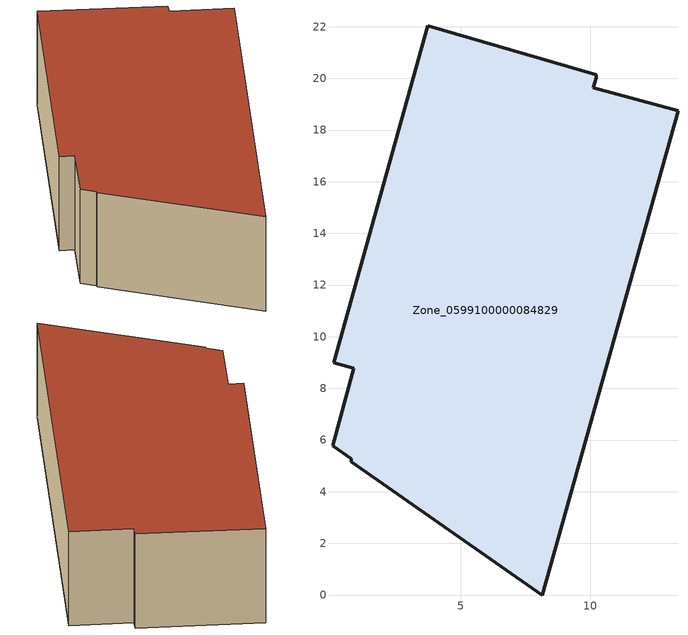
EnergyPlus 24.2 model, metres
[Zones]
Zone_0599100000084829
 floor ground (C_G): 0.75,5.28 0.03,5.79 0.85,8.78 0.08,8.99 3.72,22.03 10.23,20.14 10.23,20.03 10.13,19.64 13.4,18.74 8.15,0 0.76,5.16 z0
 wall outside (C_F): 8.15,0 13.4,18.74 10.13,19.64 10.23,20.03 10.23,20.14 3.72,22.03 0.08,8.99 0.85,8.78 0.03,5.79 0.75,5.28 0.76,5.16 8.15,0 z0:5.88
 roof outside (C_R): 0.03,5.79 0.75,5.28 0.76,5.16 8.15,0 13.4,18.74 10.13,19.64 10.23,20.03 10.23,20.14 3.72,22.03 0.08,8.99 0.85,8.78 z5.88
[BUILDING]
Pand.0599100000084829: North Axis=0; Terrain=City; Loads Convergence Tolerance Value=0.04; Temperature Convergence Tolerance Value=0.4; Solar Distribution=FullExterior; Maximum Number of Warmup Days=25; Minimum Number of Warmup Days=1
[Site:Location]
Rotterdam.The.Hague.AP_ZH_NLD Design_Conditions: Latitude=51.96; Longitude=4.45; Time Zone=1; Elevation=-4.5
[SITE:GROUNDTEMPERATURE:BUILDINGSURFACE]
18, 18, 18, 18, 18, 18, 18, 18, 18, 18, 18, 18
[MATERIAL] Thermal Absorptance=0.9; Solar Absorptance=0.7; Visible Absorptance=0.7
Name | Roughness | Thickness | Conductivity | Density | Specific Heat
G.D.1992-2005 | MediumSmooth | 0.15 | 0.06 | 540 | 1210
F.D.1992-2005 | Rough | 0.3 | 0.12 | 1920 | 840
R.D.1992-2005 | MediumRough | 0.2 | 0.08 | 1500 | 1000
[CONSTRUCTION]
C_G: G.D.1992-2005
C_F: F.D.1992-2005
C_R: R.D.1992-2005
[ZONE]
Zone_0599100000084829: Type=1; Multiplier=1; Ceiling Height=Autocalculate; Volume=Autocalculate; Floor Area=autocalculate; Part of Total Floor Area=Yes
[ZONEINFILTRATION:DESIGNFLOWRATE]
Infil_Zone_0599100000084829: Zone or ZoneList or Space or SpaceList=Zone_0599100000084829; Schedule=AlwaysOn; Design Flow Rate Calculation Method=Flow/Area; Flow Rate per Floor Area=0.0021; Constant Term Coefficient=1; Temperature Term Coefficient=0; Velocity Term Coefficient=0; Velocity Squared Term Coefficient=0
[HVACTEMPLATE:ZONE:IDEALLOADSAIRSYSTEM]
Zone_0599100000084829: Maximum Heating Supply Air Temperature=50; Minimum Cooling Supply Air Temperature=13; Maximum Heating Supply Air Humidity Ratio=0.0156; Minimum Cooling Supply Air Humidity Ratio=0.0077; Heating Limit=NoLimit; Cooling Limit=NoLimit; Dehumidification Control Type=ConstantSensibleHeatRatio; Cooling Sensible Heat Ratio=0.7; Dehumidification Setpoint=60; Humidification Control Type=None; Humidification Setpoint=30; Outdoor Air Method=None; Outdoor Air Flow Rate per Person=0.00944; Outdoor Air Flow Rate per Zone Floor Area=0; Outdoor Air Flow Rate per Zone=0; Demand Controlled Ventilation Type=None; Outdoor Air Economizer Type=NoEconomizer; Heat Recovery Type=None; Sensible Heat Recovery Effectiveness=0.7; Latent Heat Recovery Effectiveness=0.65
[ZONECONTROL:THERMOSTAT]
ThermostatControl_Zone_0599100000084829: Zone or ZoneList=Zone_0599100000084829; Control Type Schedule=DualSetpointControlType; Control 1=Thermostat_Zone_0599100000084829; Temperature Difference Between Cutout And Setpoint=0
[THERMOSTATSETPOINT:DUALSETPOINT]
Thermostat_Zone_0599100000084829: Heating Setpoint Temperature Schedule=HeatingSetpoint_Zone_0599100000084829; Cooling Setpoint Temperature Schedule=CoolingSetpoint_Zone_0599100000084829
[SCHEDULE:COMPACT]
HeatingSetpoint_Zone_0599100000084829: Through: 12/31, For: AllDays, Until: 24:00, 21
CoolingSetpoint_Zone_0599100000084829: Through: 12/31, For: AllDays, Until: 24:00, 24
DualSetpointControlType: Through: 12/31, For: AllDays, Until: 24:00, 4
AlwaysOn: Through: 12/31, For: AllDays, Until: 24:00, 1
